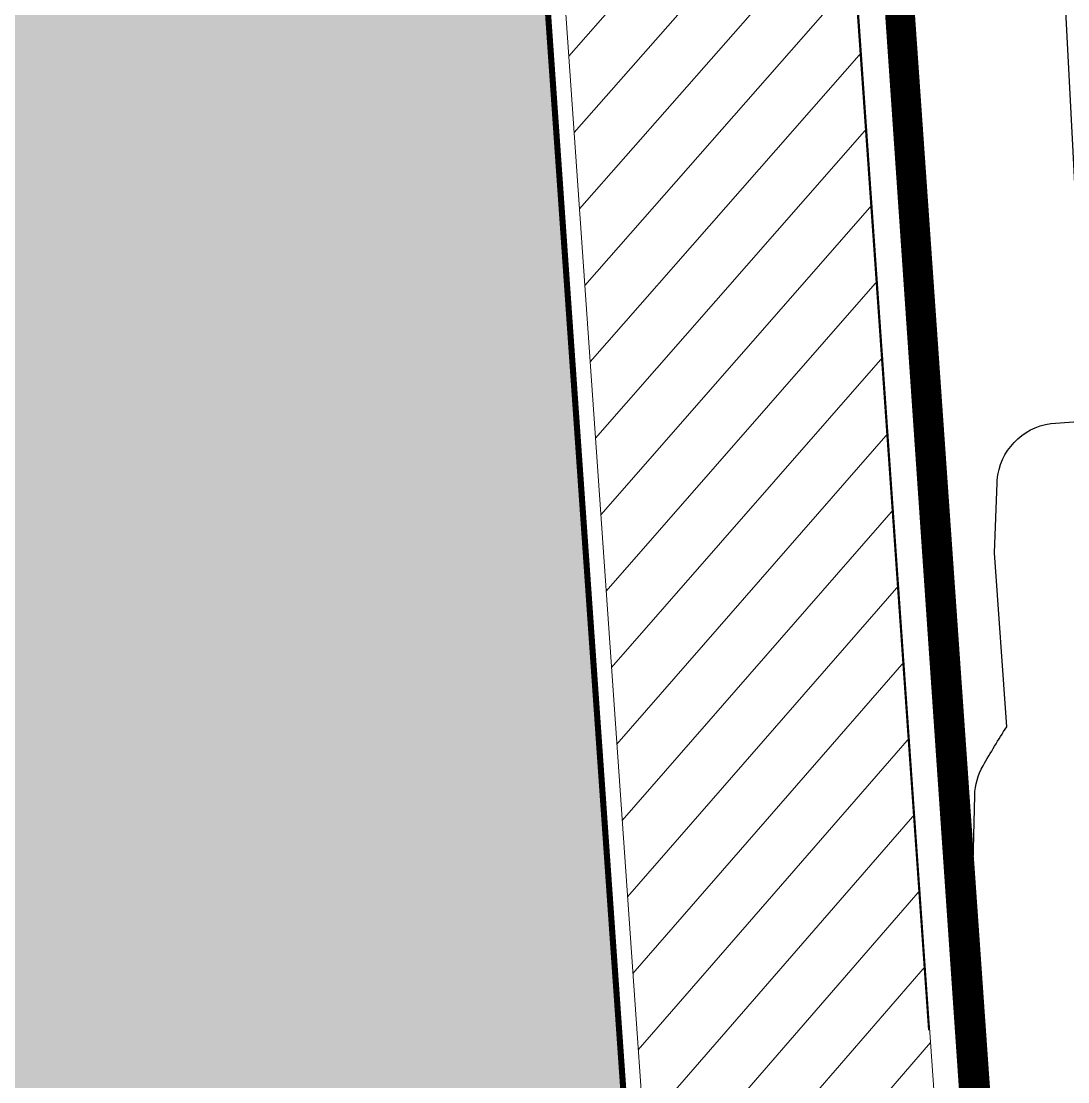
# Model space of a CAD drawing. Header units: millimetres. Extents: x 306 to 836129804, y -168137 to 818603917.
# Drawn here: x 834482886 to 834504380, y 818005253 to 818027040 of the extents above; entities that cross this region are included whole.
import ezdxf

# ---------------------------------------------------------------- set-up
doc = ezdxf.new("R2010")
doc.units = ezdxf.units.MM
doc.header["$LTSCALE"] = 3
for name, pattern in [('ACAD_ISO03W100', [30, 12, -18]), ('BORDER2', [0.875, 0.25, -0.125, 0.25, -0.125, 0, -0.125]), ('CENTER', [2, 1.25, -0.25, 0.25, -0.25]), ('DASHED', [0.75, 0.5, -0.25])]:
    doc.linetypes.add(name, pattern=pattern)
doc.layers.get('Defpoints').update_dxf_attribs({"color": 32})
for name, color, linetype in [('22INWA-a', 6, 'CENTER'), ('_LTC', 251, 'Continuous'), ('_P34', 251, 'Continuous'), ('_PARCEL BOUNDARY', 10, 'DASHED')]:
    doc.layers.add(name, color=color, linetype=linetype)
doc.layers.add('Eva-New', color=1, linetype='ACAD_ISO03W100', lineweight=18)
pattern_1 = [(49, (0, 0), (-838.6710210225554, 729.0455959657013), [])]

# ---------------------------------------------------------------- blocks, each defined once
blk = doc.blocks.new('FAC-00-0')
at = {"layer": '_LTC'}
blk.add_lwpolyline([(834506394.5954391, 817953186.4402099), (834502439.1254252, 818009760.6521547), (834502469.0979798, 818011137.1919142, -0.1260855540377667), (834502638.9346578, 818011744.6659341, -0.01153538548422529), (834503125.7417965, 818012544.8778622), (834502874.90825, 818016116.1152112), (834502928.1535649, 818017555.4617332), (834502932.6512704, 818017612.0754771, -0.3518824166494503), (834504029.3245474, 818018775.2470737), (834506199.8346143, 818018931.022818), (834505264.6723328, 818019734.6683162, -0.2045364363419117), (834504667.3363208, 818020948.287674), (834503425.6772726, 818044845.8532729, -0.4284270144605849), (834505556.702372, 818047098.6460533), (834536841.0728337, 818047287.4061916, -0.3390589641111417), (834537994.6845515, 818046408.822085, -0.0005282743386223199), (834538802.0597303, 818042709.9909185, -0.006711376454954112), (834539225.8753613, 818038707.3230001), (834539226.8239207, 818038681.6829042)], format="xyb", dxfattribs=at)
blk = doc.blocks.new('PB1')
at = {"layer": '_PARCEL BOUNDARY', "ltscale": 5, "const_width": 382.5}
blk.add_lwpolyline([(834498385.0000008, 817447685.0992794), (834507890.547242, 817309232.6951046)], dxfattribs=at)
blk = doc.blocks.new('3A35X-MAGP-P-ADR-L00-L1')
at = {"layer": '_P34'}
blk.add_line((834494231.3790594, 818110561.9527788), (834501519.1936564, 818006312.863701), dxfattribs=at)

msp = doc.modelspace()

# ---------------------------------------------------------------- hatches: boundary and pattern name
h = msp.add_hatch(color=252)
h.dxf.hatch_style = 1
h.paths.add_polyline_path([(834491428.6273878, 818059772.8071259), (834500471.6381061, 817930419.0548246), (834389949.5236622, 817922692.5478795), (834380906.5129439, 818052046.3001808)])

# ---------------------------------------------------------------- linework, layer by layer
at = {"layer": 'Defpoints', "linetype": 'BORDER2', "ltscale": 3, "const_width": 125, "elevation": -0.1231964928010711}
msp.add_lwpolyline([(834491428.4145815, 818059772.3930166), (834500471.4252999, 817930418.6407152), (834389949.310856, 817922692.1337701), (834380906.3001376, 818052045.8860714), (834491428.4145815, 818059772.3930166)], dxfattribs=at)
at = {"layer": 'Eva-New', "linetype": 'Continuous', "ltscale": 0.01}
msp.add_lwpolyline([(834483271.2518715, 817980931.6371824), (834482852.8489178, 817986917.0309569), (834488738.4861504, 817987328.4606092, 0.4142135573259607), (834496253.9236757, 817995973.5863353), (834492005.2892061, 818056751.7070953, 0.4142135663745016), (834483360.1634983, 818064267.1446819), (834388292.1586803, 818057621.5097001, 0.4142135697748911), (834380776.7211014, 818048976.3840392), (834385025.3555613, 817988198.2632723, 0.4142135612711657), (834393670.4812553, 817980682.8257422)], format="xyb", dxfattribs=at)

# ---------------------------------------------------------------- block references
msp.add_blockref('FAC-00-0', (0, 0))

# ---------------------------------------------------------------- next in the draw order: hatches: boundary and pattern name
h = msp.add_hatch(dxfattribs=at)
h.set_pattern_fill('ANSI31', color=8, scale=350, angle=4)
h.set_pattern_definition(pattern_1)
edge = h.paths.add_edge_path()
edge.add_arc((834611513.5385946, 818068145.3264505), 14099.99999968531, 55.19002574308559, 154.5596091027724)
edge.add_line((834598780.7776825, 818074202.2893481), (834595240.3911003, 818066761.4558462))
edge.add_arc((834589822.417787, 818069339.3552195), 6000.000000233124, 273.9989064334658, 334.5546563119141, ccw=False)
edge.add_line((834590240.8423903, 818063353.9629304), (834585554.5350056, 818063026.3542768))
edge.add_arc((834584989.6617913, 818071106.6338656), 8099.999998867221, 264.220048196886, 273.9989064322582, ccw=False)
edge.add_line((834584173.925572, 818063047.8142), (834580415.7397891, 818063428.2282544))
edge.add_arc((834579106.5335116, 818050494.3201492), 12999.99999816069, 84.2200481985661, 93.99077919798958)
edge.add_line((834578201.7864021, 818063462.7985727), (834574221.9197499, 818063185.1428037))
edge.add_arc((834573731.4752913, 818070170.6889209), 7002.741628984699, 184.518270925359, 274.0160585979712, ccw=False)
edge.add_arc((834553791.0620614, 818068592.8452796), 13000.0000005708, 4.527501078735133, 25.16518805878682)
edge.add_line((834565557.174624, 818074120.828201), (834563375.7160238, 818078763.9842684))
edge.add_arc((834569692.9588658, 818081779.3520507), 6999.999999030279, 186.261998653722, 205.5162346975632, ccw=False)
edge.add_line((834562734.724241, 818081015.8267443), (834561851.4163579, 818093822.5155479))
edge.add_arc((834568795.7761757, 818094576.8707228), 6985.211880096444, 103.79340942041148, 186.1996435070692, ccw=False)
edge.add_line((834567130.3497419, 818101360.6410463), (834607738.9713905, 818104323.6446342))
edge.add_arc((834606780.3295362, 818117304.0183489), 13015.72495013958, 274.223807264846, 392.8596289379157)
edge.add_arc((834623587.3262396, 818128173.8785237), 6999.999999836902, 183.9989136523716, 212.9539425140163, ccw=False)
edge.add_line((834616604.3686309, 818127685.7156067), (834614554.4666462, 818157541.1841724))
edge.add_line((834614554.4666462, 818157541.1841724), (834608569.0701823, 818157122.7809477))
edge.add_line((834608569.0701823, 818157122.7809477), (834610618.9763948, 818127267.2902491))
edge.add_arc((834623587.3262378, 818128173.8785231), 12999.99999806346, 183.9989136508734, 212.8579348742854)
edge.add_arc((834606785.1724918, 818117301.6086594), 7012.974383020965, -85.87050168941721, 32.994913872568816, ccw=False)
edge.add_line((834607290.1835088, 818110306.8410742), (834542916.4285616, 818105772.5570611))
edge.add_line((834542916.4285616, 818105772.5570611), (834543332.168679, 818099784.931535))
edge.add_line((834543332.168679, 818099784.931535), (834548339.9487058, 818100139.6961751))
edge.add_arc((834548849.6206386, 818093135.5706489), 7022.644791367745, 1.917894415990986, 94.16192873604791, ccw=False)
edge.add_line((834555868.3314306, 818093370.5997602), (834556822.6031799, 818079614.5109141))
edge.add_arc((834565030.3921052, 818080333.9384184), 8239.258156901009, 185.0092761133849, 211.2767633085009)
edge.add_line((834557988.549832, 818076056.3418531), (834560014.6381451, 818071842.7746612))
edge.add_arc((834553704.8687762, 818068780.019501), 7013.81912084653, -83.41200971856142, 25.89188562423311, ccw=False)
edge.add_line((834554509.5567249, 818061812.5137804), (834511331.2743995, 818058806.1397856))
edge.add_arc((834510845.0625758, 818065789.233517), 6999.999999933733, 141.8798806352492, 273.9829049167347, ccw=False)
edge.add_arc((834495100.3448526, 818078140.8887452), 13011.48484009153, 321.889271565979, 363.9966433354928)
edge.add_line((834508080.187521, 818079047.7636253), (834507303.147802, 818090245.0026575))
edge.add_arc((834514286.1054543, 818090733.1649512), 6999.999999943095, 94.21783473311712, 183.9989085377374, ccw=False)
edge.add_line((834513771.2650272, 818097714.206373), (834514324.2611847, 818097754.9889383))
edge.add_line((834514324.2611847, 818097754.9889383), (834515094.2032907, 818097812.2750338))
edge.add_arc((834515888.7804214, 818090839.1162039), 7018.283043878132, 4.391191596629085, 96.50069787772958, ccw=False)
edge.add_line((834522886.4615402, 818091376.4762715), (834523318.1003574, 818085091.4654405))
edge.add_line((834523318.1003574, 818085091.4654405), (834529307.3396509, 818085510.1591995))
edge.add_line((834529307.3396509, 818085510.1591995), (834528870.5492542, 818091758.2633296))
edge.add_arc((834535853.5069062, 818092246.4256233), 6999.999999586337, 93.99890853307471, 183.9989085379415, ccw=False)
edge.add_line((834535365.3446131, 818099229.3832753), (834540639.8020831, 818099596.5330453))
edge.add_line((834540639.8020831, 818099596.5330453), (834540220.7704337, 818105616.323317))
edge.add_line((834540220.7704337, 818105616.323317), (834513376.0995728, 818103738.6078113))
edge.add_arc((834514284.2614373, 818090770.3680685), 13000.00000003277, 94.00586599802176, 183.991117880833)
edge.add_line((834501315.7883602, 818089865.5443004), (834502093.999344, 818078618.6765761))
edge.add_arc((834495110.6965383, 818078135.4768907), 7000.000000828009, -66.13857842422561, 3.9581909098961887, ccw=False)
edge.add_arc((834495110.6965395, 818078135.4768903), 6999.999999981786, 273.99870041279297, 293.8614215680351, ccw=False)
edge.add_line((834495598.8334678, 818071152.5174648), (834484038.0252761, 818070344.3705096))
edge.add_arc((834484944.5652856, 818057376.0172908), 12999.99999985473, 3.998699986240524, 93.99870041178127, ccw=False)
edge.add_line((834497912.918511, 818058282.557204), (834498850.7850932, 818044866.0656179))
edge.add_arc((834505832.5325971, 818045382.0451274), 7000.788031506466, 153.5175844556254, 184.2267069343446, ccw=False)
edge.add_arc((834505831.7802428, 818045382.3021698), 7000.000000506094, 93.9907792036035, 153.5167215738451, ccw=False)
edge.add_line((834505344.6087215, 818052365.3290147), (834578107.7560652, 818057441.656797))
edge.add_arc((834579012.5031768, 818044473.1783768), 12999.99999509848, 84.22004763743712, 93.99077920788699, ccw=False)
edge.add_line((834580321.7095807, 818057407.0864662), (834583663.296837, 818057068.8416442))
edge.add_arc((834584972.5032473, 818070002.7497832), 13000.00004509936, 264.2200476312211, 273.9989064308502)
edge.add_line((834585879.0898904, 818057034.399779), (834609493.5669917, 818058685.2319609))
edge.add_arc((834609981.7373167, 818051702.1557314), 7000.118848462731, -19.364931974248975, 93.99890643048622, ccw=False)
edge.add_arc((834628850.3650681, 818045070.4409646), 13000.00000042529, 160.6350680240969, 183.9989064535735)
edge.add_line((834615882.0151088, 818044163.8543195), (834619634.348526, 817990488.2644923))
edge.add_arc((834610656.2600935, 817989860.627584), 8999.999999519287, -86.01194112060227, 3.998906454734822, ccw=False)
edge.add_line((834611282.1972058, 817980882.4204844), (834602812.2813497, 817980291.9201078))
edge.add_line((834602812.2813497, 817980291.9201078), (834603230.7061716, 817974306.527834))
edge.add_line((834603230.7061716, 817974306.527834), (834611717.6719617, 817974898.2168859))
edge.add_arc((834612343.6090722, 817965920.0097858), 8999.999999977357, 3.8734655887747067, 93.98805886777768, ccw=False)
edge.add_line((834621323.0501077, 817966527.9889727), (834621688.4984579, 817961112.7419763))
edge.add_line((834621688.4984579, 817961112.7419763), (834627673.3989117, 817961529.9934386))
edge.add_line((834627673.3989117, 817961529.9934386), (834621867.801321, 818044576.6440177))
edge.add_arc((834628850.6858916, 818045064.8011855), 6999.926738671702, 160.627157224399, 183.9989083996896, ccw=False)
edge.add_arc((834609980.9204334, 818051699.8431354), 13002.36888268257, 340.6271572335476, 454.0111039654658)
edge.add_line((834609071.4073162, 818064670.3628802), (834607456.5171404, 818064557.3573512))
edge.add_arc((834607170.3486158, 818068550.9500543), 4003.832551789663, 155.6211224779758, 274.0986331619272, ccw=False)
edge.add_line((834603523.5142193, 818070203.6066998), (834604195.8682836, 818071618.3222857))
edge.add_arc((834611513.5386757, 818068145.3264558), 8100.000000027051, 54.14039305783359, 154.6107958035704, ccw=False)
edge.add_arc((834623873.9558088, 818085245.9413723), 13000.02232763516, 234.1403928659832, 234.163197705768)
edge.add_line((834616262.7220054, 818074706.9802988), (834619562.6153525, 818079722.129262))
h = msp.add_hatch(dxfattribs=at)
h.set_pattern_fill('ANSI31', color=8, scale=350, angle=4)
h.set_pattern_definition(pattern_1)
edge = h.paths.add_edge_path()
edge.add_arc((834447352.6901244, 818075810.5450976), 8032.144076369556, 278.1493260299469, 363.9196805467143)
edge.add_line((834455366.0458702, 818076359.6062542), (834454423.0038396, 818089850.1345646))
edge.add_line((834454423.0038396, 818089850.1345646), (834460377.9781237, 818090272.1386085))
edge.add_line((834460377.9781237, 818090272.1386085), (834461328.298973, 818076774.1552652))
edge.add_arc((834469344.19773, 818077355.6258211), 8036.960923729088, 184.1489491852516, 277.8464788459742)
edge.add_line((834470441.397456, 818069393.9115804), (834484038.0252867, 818070344.3705103))
edge.add_arc((834484944.5652857, 818057376.0172911), 12999.99999959887, 3.9987000063035794, 93.9987003655122, ccw=False)
edge.add_line((834497912.9185107, 818058282.5572088), (834504198.838366, 817968360.395093))
edge.add_line((834504198.838366, 817968360.395093), (834498213.4445688, 817967941.9920864))
edge.add_line((834498213.4445688, 817967941.9920864), (834497724.6805626, 817974444.4494282))
edge.add_arc((834489727.9153308, 817973282.5309881), 8080.736886865073, 8.267140263946384, 94.0521896770282)
edge.add_line((834489156.8891898, 817981343.0668128), (834483271.2518715, 817980931.6371824))
edge.add_line((834483271.2518715, 817980931.6371824), (834482852.8489178, 817986917.0309569))
edge.add_line((834482852.8489178, 817986917.0309569), (834488738.4861504, 817987328.4606092))
edge.add_arc((834488173.6419755, 817995408.7422997), 8100.000070330536, 273.9987004840131, 363.9986994967513)
edge.add_line((834496253.9236757, 817995973.5863353), (834492005.2892061, 818056751.7070953))
edge.add_arc((834483925.0076102, 818056186.8630936), 8099.999963949022, 3.998699308407747, 93.99870009026304)
edge.add_line((834483360.1634983, 818064267.1446819), (834388292.1586803, 818057621.5097001))
edge.add_arc((834388857.0026121, 818049541.2281752), 8099.999888201874, 93.9986988505219, 183.9987002984615)
edge.add_line((834380776.7211014, 818048976.3840392), (834385025.3555613, 817988198.2632723))
edge.add_arc((834393105.6371875, 817988763.1073705), 8100.000000887937, 183.9986999748282, 273.9986997593276)
edge.add_line((834393670.4812553, 817980682.8257422), (834399556.1186218, 817981094.2553421))
edge.add_line((834399556.1186218, 817981094.2553421), (834399974.5217934, 817975108.861716))
edge.add_line((834399974.5217934, 817975108.861716), (834394088.8843911, 817974697.4318887))
edge.add_arc((834394653.7283987, 817966617.1502862), 8099.999970905219, 93.99869934723267, 183.9915854193383)
edge.add_line((834386573.3767266, 817966053.3095425), (834386984.8765616, 817960166.6688533))
edge.add_line((834386984.8765616, 817960166.6688533), (834380999.48273, 817959748.2658125))
edge.add_line((834380999.48273, 817959748.2658125), (834374293.6732272, 818054157.144366))
edge.add_line((834374293.6732272, 818054157.144366), (834370747.5660933, 818059540.8022534))
edge.add_arc((834392555.930729, 818006004.81394), 57807.49789402371, 93.32753552383753, 112.1639652021328, ccw=False)
edge.add_line((834389200.5633656, 818063714.8505249), (834448491.2746003, 818067859.5097024))
edge = h.paths.add_edge_path()
edge.add_arc((834409525.9837519, 817898820.2371335), 14903.63544214342, 96.28120862123203, 134.3126067876923)
edge.add_arc((834409525.9837505, 817898820.2371355), 14903.63543966437, 134.3126067891997, 149.7991721869973)
edge.add_line((834396645.2554984, 817906317.2491413), (834392171.2926892, 817910872.8386592))
edge.add_arc((834406671.2210233, 817902886.7919406), 16553.69638135687, 92.50210104945631, 151.1555846117137, ccw=False)
edge.add_line((834405948.5524789, 817919424.7063817), (834477724.7747229, 817924442.1522598))
edge.add_line((834477724.7747229, 817924442.1522598), (834478142.9674621, 817918459.7668501))
edge.add_line((834478142.9674621, 817918459.7668501), (834460500.2013323, 817917249.0688335))
edge.add_arc((834461030.9209058, 817909001.1832795), 8264.942793319882, 93.68168642474829, 148.009586989611)
edge.add_arc((834460934.56677, 817909159.0706836), 8100.000001975859, 148.5957391971914, 150.4622796806221)
edge.add_line((834453887.313049, 817913152.341902), (834445875.8229499, 817911532.7165549))
edge.add_arc((834438788.6238691, 817907610.7770907), 8099.999998282959, 28.95942079567633, 30.33481836697718)
edge.add_arc((834438728.7117383, 817907571.3559655), 8171.620080711496, 30.36121812208826, 91.21894888327404)
edge.add_line((834438554.8763201, 817915741.1268307), (834407895.4021198, 817913634.4044383))

# ---------------------------------------------------------------- next in the draw order: linework, layer by layer
at = {"layer": '22INWA-a', "ltscale": 2, "const_width": 500, "flags": 128}
msp.add_lwpolyline([(834645623.6869675, 817967959.8298992), (834644172.2057416, 817967858.3591783), (834645623.6869675, 817967959.8298992), (834648121.0199271, 817931878.0378461), (834646732.9119703, 817931602.6841583), (834552249.9020534, 817919488.4926492), (834509653.719406, 817903226.8796499), (834493650.5402416, 818132199.4721122), (834495221.4466506, 818132309.2531987), (834492443.3530575, 818172005.4249322), (834498761.0000008, 818180933.000002, 0.1039453279364779), (834533697.0000086, 818164790.9999983, 0.0281485251874361), (834560518.0000027, 818159716.0000006), (834570883.0000095, 818156559.9999988, 0.01218113012787053), (834580152.0000002, 818154030, 0.0118168953345502), (834589679.9999993, 818153626.0000007, 0.01895900772234266), (834627610.0000029, 818154459.9999995), (834630540.0000026, 818155389.0000011), (834633307.5130115, 818155581.3607701), (834636812.9937819, 818105509.8540434), (834642798.3436269, 818105928.8853481), (834646290.2711654, 818056050.9699742), (834640304.3231351, 818055631.8967907), (834643398.1701388, 818011440.063687), (834641154.3077285, 818011282.972015), (834643400.0372874, 817979197.1576313), (834644172.2057416, 817967858.3591783)], format="xyb", close=True, dxfattribs=at)
at = {"layer": 'Eva-New', "linetype": 'Continuous', "ltscale": 0.01}
msp.add_lwpolyline([(834380999.48273, 817959748.2658125), (834374293.6732272, 818054157.144366), (834370747.5660933, 818059540.8022534, -0.0823749967292399), (834389200.5633656, 818063714.8505249), (834448491.2746003, 818067859.5097024, 0.3927534359707426), (834455366.0458702, 818076359.6062542), (834454423.0038396, 818089850.1345646), (834460377.9781237, 818090272.1386085), (834461328.298973, 818076774.1552652, 0.4332439790592942), (834470441.397456, 818069393.9115804), (834484038.0252867, 818070344.3705103, -0.4142135642091644), (834497912.9185107, 818058282.5572088), (834504198.838366, 817968360.395093)], format="xyb", dxfattribs=at)

# ---------------------------------------------------------------- next in the draw order: block references
at = {"rotation": 0.001091446304688521}
msp.add_blockref('3A35X-MAGP-P-ADR-L00-L1', (15583.57958242297, -15898.08416011184), dxfattribs=at)
msp.add_blockref('PB1', (-0.5600396394729614, 614971.3320208788))

doc.saveas('drawing.dxf')
